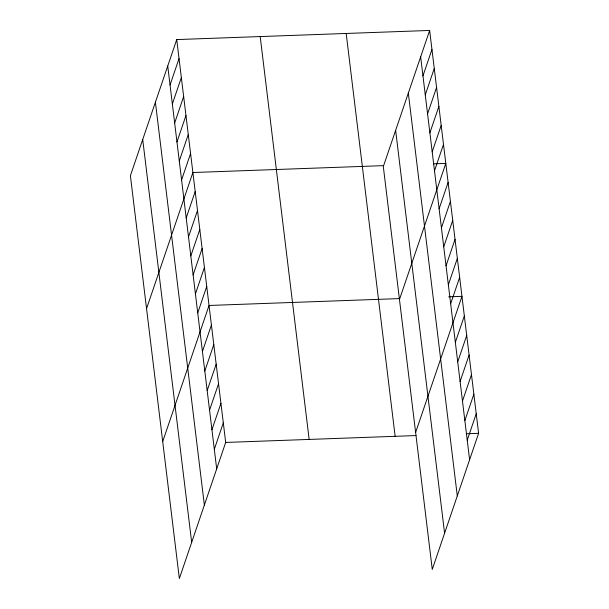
<?xml version="1.0" encoding="UTF-8"?>
<svg xmlns="http://www.w3.org/2000/svg" width="609" height="609" viewBox="0 0 609 609"><rect width="100%" height="100%" fill="white"/><g stroke="black" fill="none" stroke-linecap="round" stroke-linejoin="round"><path stroke-width="0.91" d="M176.732 39.577L130.395 175.689L179.35 578.55L225.688 442.439L176.732 39.577L429.649 30.45L478.605 433.311L432.268 569.423L383.312 166.561L429.649 30.45M170.04 85.001L179.038 58.571M172.347 103.994L181.345 77.564M174.654 122.988L183.652 96.557M176.96 141.981L185.958 115.543M179.274 160.974L188.272 134.536M181.581 179.959L190.579 153.529M146.548 308.634L192.886 172.522L383.206 165.656M186.194 217.946L195.192 191.515M188.501 236.939L197.499 210.508M190.807 255.932L199.805 229.494M193.122 274.925L202.119 248.487M195.428 293.911L204.426 267.48M197.735 312.904L206.733 286.474M162.702 441.578L209.039 305.467L399.367 298.593M202.424 351.469L211.422 325.031M204.799 371.033L213.797 344.603M207.174 390.597L216.172 364.167M209.557 410.169L218.555 383.739M211.932 429.733L220.93 403.303M214.307 449.305L223.305 422.867M422.958 75.874L431.956 49.443M425.265 94.867L434.263 68.436M427.579 113.86L436.577 87.422M429.885 132.853L438.883 106.415M432.192 151.839L441.19 125.408M434.499 170.832L443.497 144.402M399.466 299.506L445.803 163.395L433.479 163.836M439.112 208.818L448.117 182.388M441.426 227.812L450.424 201.373M443.733 246.805L452.731 220.367M446.039 265.79L455.037 239.36M448.346 284.784L457.344 258.353M450.652 303.777L459.65 277.346M415.627 432.451L461.965 296.339L448.681 296.819M455.342 342.334L464.34 315.904M457.717 361.906L466.715 335.475M460.099 381.47L469.097 355.039M462.475 401.042L471.473 374.604M464.85 420.606L473.855 394.175M467.232 440.178L476.23 413.739M225.688 442.439L416.008 435.564M466.281 433.753L478.605 433.311M420.652 56.881L469.608 459.742M408.327 93.078L457.29 495.939M395.637 130.372L444.593 533.225M346.186 33.465L395.142 436.318M260.195 36.563L309.151 439.424M167.734 66.008L216.69 468.869M155.409 102.205L204.365 505.067M142.712 139.499L191.675 542.353"/></g></svg>
